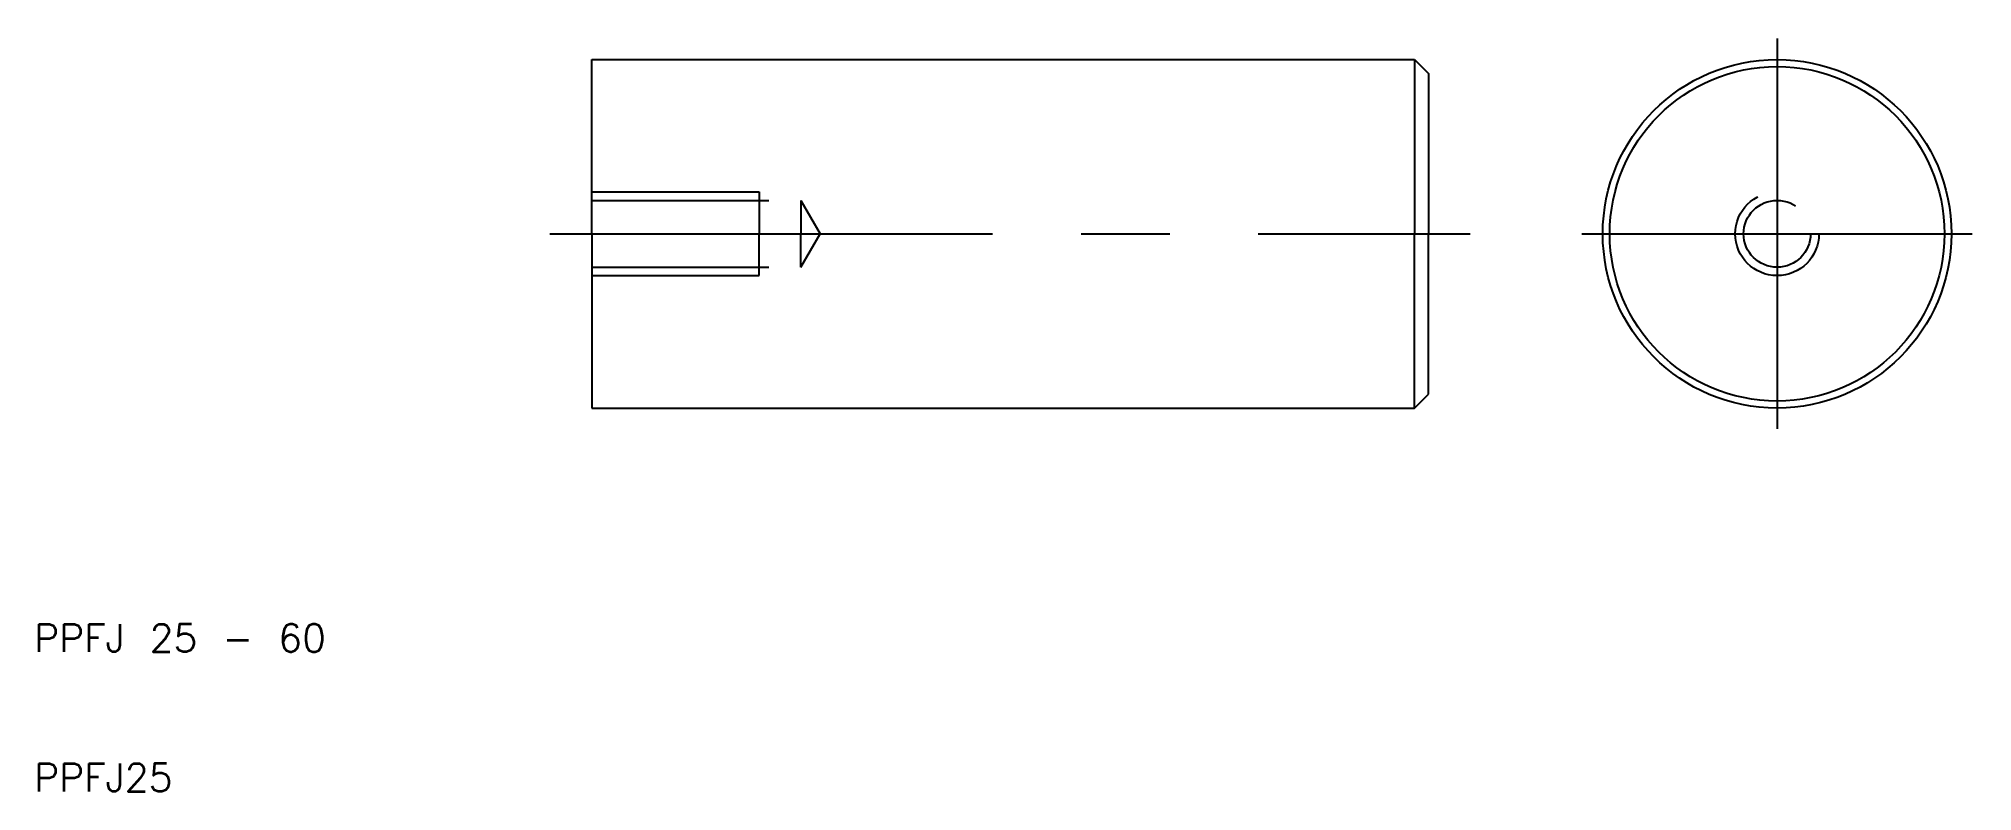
# Model space of a CAD drawing. Extents: x 10 to 149, y 10 to 64.
import ezdxf

# ---------------------------------------------------------------- set-up
doc = ezdxf.new("R2010")
doc.units = 0
doc.linetypes.add('CENTER', pattern=[50.8, 31.75, -6.35, 6.35, -6.35])
doc.linetypes.add('DASHED', pattern=[19.05, 12.7, -6.35])
doc.layers.get('0').update_dxf_attribs({"linetype": 'CONTINUOUS'})
doc.layers.add('CENTER', color=1, linetype='CENTER')
doc.styles.get("Standard").update_dxf_attribs({"font": 'txt.shx'})

msp = doc.modelspace()

# ---------------------------------------------------------------- linework, layer by layer
for p, q in [((50, 62.5), (109, 62.5)), ((50, 50), (50, 62.5)), ((109, 62.5), (109, 50)), ((109, 62.5), (110, 61.5)), ((110, 61.5), (110, 50)), ((50, 50), (50, 37.5)), ((109, 37.5), (109, 50)), ((110, 38.5), (110, 50)), ((50, 37.5), (109, 37.5)), ((109, 37.5), (110, 38.5))]:
    msp.add_line(p, q)
at = {"color": 3, "linetype": 'DASHED'}
for p, q in [((50, 53), (62, 53)), ((62, 53), (62, 50)), ((50, 52.4), (65, 52.4)), ((65, 52.4), (66.39, 50)), ((65, 52.4), (65, 50)), ((62, 47), (62, 50)), ((65, 47.6), (65, 50)), ((65, 47.6), (66.39, 50)), ((50, 47.6), (65, 47.6)), ((50, 47), (62, 47))]:
    msp.add_line(p, q, dxfattribs=at)
for radius in [12.5, 12]:
    msp.add_circle((135, 50), radius)
for radius in [3, 2.4]:
    msp.add_circle((135, 50), radius, dxfattribs=at)
at = {"layer": 'CENTER'}
for p, q in [((135, 64), (135, 36)), ((47, 50), (113, 50)), ((121, 50), (149, 50))]:
    msp.add_line(p, q, dxfattribs=at)

# ---------------------------------------------------------------- texts
for s, p in [('PPFJ 25 - 60', (10, 20)), ('PPFJ25', (10, 10))]:
    msp.add_text(s, height=2).set_placement(p)

doc.saveas('drawing.dxf')
